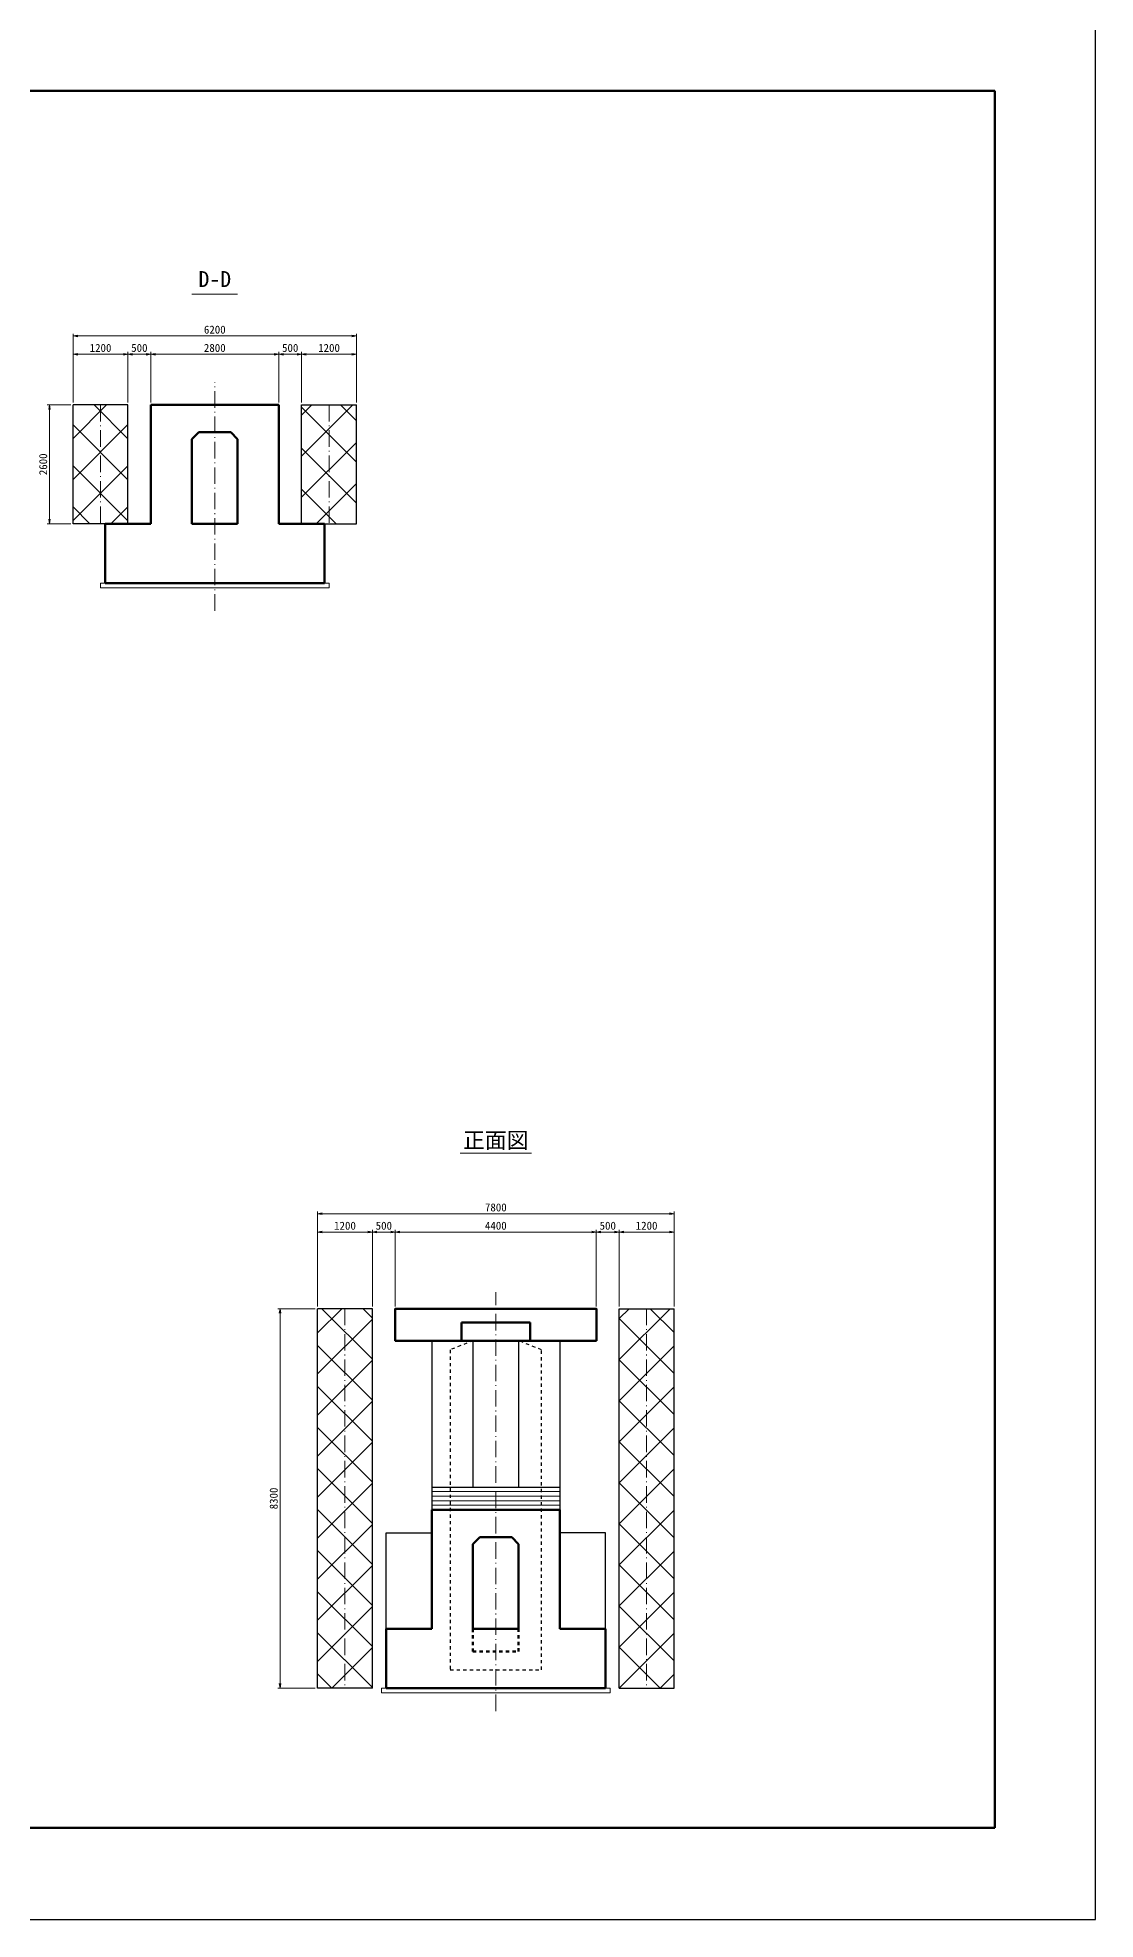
# Model space of a CAD drawing. Header units: millimetres. Extents: x 24033 to 83433, y -97239 to -13239.
# Drawn here: x 60290 to 83433, y -97239 to -56079 of the extents above; entities that cross this region are included whole.
import ezdxf
from ezdxf.enums import TextEntityAlignment as Align

# ---------------------------------------------------------------- set-up
doc = ezdxf.new("R2010")
doc.units = ezdxf.units.MM
doc.header["$LTSCALE"] = 60
doc.header["$PDSIZE"] = 300
doc.linetypes.add('SXF_一点短鎖線', pattern=[9.25, 6, -1.5, 0.25, -1.5])
doc.linetypes.add('SXF_跳び破線', pattern=[12, 6, -6])
doc.layers.get('Defpoints').update_dxf_attribs({"color": 151})
for name, color, linetype, lineweight in [('D-BMK', 2, 'SXF_一点短鎖線', 13), ('D-BYP-STR1', 2, 'Continuous', 13), ('D-BYP-STR4', 6, 'Continuous', 25), ('D-BYP-STR7', 2, 'Continuous', 13), ('D-STR', 1, 'Continuous', 50), ('D-STR-DIM', 7, 'Continuous', 13), ('D-STR-HTXT', 7, 'Continuous', 13), ('D-STR-STR2', 6, 'Continuous', 25), ('D-TTL', 2, 'Continuous', 140), ('D-TTL-LINE', 7, 'Continuous', 13), ('D-TTL-TXT', 7, 'Continuous', 13)]:
    doc.layers.add(name, color=color, linetype=linetype, lineweight=lineweight)
doc.styles.add('MS ゴシック', font='')
doc.styles.add('YOKO_GOTHIC', font='')
doc.styles.get('MS ゴシック').set_extended_font_data('MS Gothic')
doc.styles.get('YOKO_GOTHIC').set_extended_font_data('MS Gothic')
doc.dimstyles.new('S50', dxfattribs={"dimscale": 50, "dimtxt": 3.5, "dimasz": 2, "dimexe": 1, "dimexo": 1, "dimgap": 1, "dimtad": 1, "dimdec": 0, "dimzin": 1, "dimdsep": 46, "dimtxsty": 'YOKO_GOTHIC', "dimblk": 'OPEN', "dimcen": 0, "dimclrd": 256, "dimclre": 256, "dimclrt": 256, "dimaunit": 1, "dimadec": 3, "dimazin": 0, "dimtfac": 1, "dimtdec": 0, "dimtix": 1, "dimtmove": 2, "dimatfit": 3, "dimldrblk": 'OPEN', "dimfxl": 1, "dimlwd": -1, "dimlwe": -1, "dimarcsym": 0})

# ---------------------------------------------------------------- blocks, each defined once
blk = doc.blocks.new('_Open')
at = {"color": 0, "linetype": 'ByBlock', "lineweight": -2}
for p, q in [((-1, 0.17), (0, 0)), ((-1, -0.17), (0, 0)), ((0, 0), (-1, 0))]:
    blk.add_line(p, q, dxfattribs=at)
blk = doc.blocks.new('*D827')
at = {"layer": 'D-STR-DIM', "transparency": 16777216}
for p, q in [((61016, -64112), (60500, -64112)), ((60550, -64212), (60550, -66612)), ((61016, -66712), (60500, -66712))]:
    blk.add_line(p, q, dxfattribs=at)
at = {"layer": 'Defpoints', "color": 0, "transparency": 16777216}
for p in [(61066, -64112), (60550, -66712), (61066, -66712)]:
    blk.add_point(p, dxfattribs=at)
at = {"layer": 'D-STR-DIM', "transparency": 16777216, "xscale": 100, "yscale": 100, "zscale": 100}
for p, rotation in [((60550, -64112), 90), ((60550, -66712), 270)]:
    blk.add_blockref('_Open', p, dxfattribs=dict(at, rotation=rotation))
at = {"layer": 'D-STR-DIM', "transparency": 16777216, "insert": (60412, -65412), "char_height": 175, "attachment_point": 5, "rotation": 90, "style": 'YOKO_GOTHIC'}
blk.add_mtext('2600', dxfattribs=at)
blk = doc.blocks.new('*D716')
at = {"layer": 'D-STR-DIM', "transparency": 16777216}
for p, q in [((61066, -64062), (61066, -62955)), ((62266, -64062), (62266, -62955)), ((61166, -63005), (62166, -63005))]:
    blk.add_line(p, q, dxfattribs=at)
at = {"layer": 'Defpoints', "color": 0, "transparency": 16777216}
for p in [(62266, -63005), (61066, -64112), (62266, -64112)]:
    blk.add_point(p, dxfattribs=at)
at = {"layer": 'D-STR-DIM', "transparency": 16777216, "xscale": 100, "yscale": 100, "zscale": 100, "rotation": 180}
blk.add_blockref('_Open', (61066, -63005), dxfattribs=at)
at = {"layer": 'D-STR-DIM', "transparency": 16777216, "xscale": 100, "yscale": 100, "zscale": 100}
blk.add_blockref('_Open', (62266, -63005), dxfattribs=at)
at = {"layer": 'D-STR-DIM', "transparency": 16777216, "insert": (61666, -62867), "char_height": 175, "attachment_point": 5, "style": 'YOKO_GOTHIC'}
blk.add_mtext('1200', dxfattribs=at)
blk = doc.blocks.new('*D717')
at = {"layer": 'D-STR-DIM', "transparency": 16777216}
for p, q in [((62266, -64062), (62266, -62955)), ((62766, -64062), (62766, -62955)), ((62366, -63005), (62666, -63005))]:
    blk.add_line(p, q, dxfattribs=at)
at = {"layer": 'Defpoints', "color": 0, "transparency": 16777216}
for p in [(62766, -63005), (62266, -64112), (62766, -64112)]:
    blk.add_point(p, dxfattribs=at)
at = {"layer": 'D-STR-DIM', "transparency": 16777216, "xscale": 100, "yscale": 100, "zscale": 100, "rotation": 180}
blk.add_blockref('_Open', (62266, -63005), dxfattribs=at)
at = {"layer": 'D-STR-DIM', "transparency": 16777216, "xscale": 100, "yscale": 100, "zscale": 100}
blk.add_blockref('_Open', (62766, -63005), dxfattribs=at)
at = {"layer": 'D-STR-DIM', "transparency": 16777216, "insert": (62516, -62867), "char_height": 175, "attachment_point": 5, "style": 'YOKO_GOTHIC'}
blk.add_mtext('500', dxfattribs=at)
blk = doc.blocks.new('*D718')
at = {"layer": 'D-STR-DIM', "transparency": 16777216}
for p, q in [((62766, -64062), (62766, -62955)), ((65566, -64062), (65566, -62955)), ((62866, -63005), (65466, -63005))]:
    blk.add_line(p, q, dxfattribs=at)
at = {"layer": 'Defpoints', "color": 0, "transparency": 16777216}
for p in [(65566, -63005), (62766, -64112), (65566, -64112)]:
    blk.add_point(p, dxfattribs=at)
at = {"layer": 'D-STR-DIM', "transparency": 16777216, "xscale": 100, "yscale": 100, "zscale": 100, "rotation": 180}
blk.add_blockref('_Open', (62766, -63005), dxfattribs=at)
at = {"layer": 'D-STR-DIM', "transparency": 16777216, "xscale": 100, "yscale": 100, "zscale": 100}
blk.add_blockref('_Open', (65566, -63005), dxfattribs=at)
at = {"layer": 'D-STR-DIM', "transparency": 16777216, "insert": (64166, -62867), "char_height": 175, "attachment_point": 5, "style": 'YOKO_GOTHIC'}
blk.add_mtext('2800', dxfattribs=at)
blk = doc.blocks.new('*D719')
at = {"layer": 'D-STR-DIM', "transparency": 16777216}
for p, q in [((66066, -64062), (66066, -62955)), ((67266, -64062), (67266, -62955)), ((66166, -63005), (67166, -63005))]:
    blk.add_line(p, q, dxfattribs=at)
at = {"layer": 'Defpoints', "color": 0, "transparency": 16777216}
for p in [(67266, -63005), (66066, -64112), (67266, -64112)]:
    blk.add_point(p, dxfattribs=at)
at = {"layer": 'D-STR-DIM', "transparency": 16777216, "xscale": 100, "yscale": 100, "zscale": 100, "rotation": 180}
blk.add_blockref('_Open', (66066, -63005), dxfattribs=at)
at = {"layer": 'D-STR-DIM', "transparency": 16777216, "xscale": 100, "yscale": 100, "zscale": 100}
blk.add_blockref('_Open', (67266, -63005), dxfattribs=at)
at = {"layer": 'D-STR-DIM', "transparency": 16777216, "insert": (66666, -62867), "char_height": 175, "attachment_point": 5, "style": 'YOKO_GOTHIC'}
blk.add_mtext('1200', dxfattribs=at)
blk = doc.blocks.new('*D720')
at = {"layer": 'D-STR-DIM', "transparency": 16777216}
for p, q in [((61066, -64062), (61066, -62555)), ((67266, -64062), (67266, -62555)), ((61166, -62605), (67166, -62605))]:
    blk.add_line(p, q, dxfattribs=at)
at = {"layer": 'Defpoints', "color": 0, "transparency": 16777216}
for p in [(67266, -62605), (61066, -64112), (67266, -64112)]:
    blk.add_point(p, dxfattribs=at)
at = {"layer": 'D-STR-DIM', "transparency": 16777216, "xscale": 100, "yscale": 100, "zscale": 100, "rotation": 180}
blk.add_blockref('_Open', (61066, -62605), dxfattribs=at)
at = {"layer": 'D-STR-DIM', "transparency": 16777216, "xscale": 100, "yscale": 100, "zscale": 100}
blk.add_blockref('_Open', (67266, -62605), dxfattribs=at)
at = {"layer": 'D-STR-DIM', "transparency": 16777216, "insert": (64166, -62467), "char_height": 175, "attachment_point": 5, "style": 'YOKO_GOTHIC'}
blk.add_mtext('6200', dxfattribs=at)
blk = doc.blocks.new('*D829')
at = {"layer": 'D-STR-DIM', "transparency": 16777216}
for p, q in [((65566, -64062), (65566, -62955)), ((66066, -64062), (66066, -62955)), ((65666, -63005), (65966, -63005))]:
    blk.add_line(p, q, dxfattribs=at)
at = {"layer": 'Defpoints', "color": 0, "transparency": 16777216}
for p in [(66066, -63005), (65566, -64112), (66066, -64112)]:
    blk.add_point(p, dxfattribs=at)
at = {"layer": 'D-STR-DIM', "transparency": 16777216, "xscale": 100, "yscale": 100, "zscale": 100, "rotation": 180}
blk.add_blockref('_Open', (65566, -63005), dxfattribs=at)
at = {"layer": 'D-STR-DIM', "transparency": 16777216, "xscale": 100, "yscale": 100, "zscale": 100}
blk.add_blockref('_Open', (66066, -63005), dxfattribs=at)
at = {"layer": 'D-STR-DIM', "transparency": 16777216, "insert": (65816, -62867), "char_height": 175, "attachment_point": 5, "style": 'YOKO_GOTHIC'}
blk.add_mtext('500', dxfattribs=at)
blk = doc.blocks.new('*D898')
at = {"layer": 'D-STR-HTXT', "transparency": 16777216}
for p, q in [((66365, -83882), (65543, -83882)), ((65593, -92082), (65593, -83982)), ((66365, -92182), (65543, -92182))]:
    blk.add_line(p, q, dxfattribs=at)
at = {"layer": 'Defpoints', "color": 0, "transparency": 16777216}
for p in [(65593, -83882), (66415, -83882), (66415, -92182)]:
    blk.add_point(p, dxfattribs=at)
at = {"layer": 'D-STR-HTXT', "transparency": 16777216, "xscale": 100, "yscale": 100, "zscale": 100}
for p, rotation in [((65593, -83882), 90), ((65593, -92182), 270)]:
    blk.add_blockref('_Open', p, dxfattribs=dict(at, rotation=rotation))
at = {"layer": 'D-STR-HTXT', "transparency": 16777216, "insert": (65456, -88032), "char_height": 175, "attachment_point": 5, "rotation": 90, "style": 'YOKO_GOTHIC'}
blk.add_mtext('8300', dxfattribs=at)
blk = doc.blocks.new('*D899')
at = {"layer": 'D-STR-HTXT', "transparency": 16777216}
for p, q in [((66415, -83832), (66415, -82154)), ((67515, -82204), (66515, -82204)), ((67615, -83832), (67615, -82154))]:
    blk.add_line(p, q, dxfattribs=at)
at = {"layer": 'Defpoints', "color": 0, "transparency": 16777216}
for p in [(66415, -82204), (66415, -83882), (67615, -83882)]:
    blk.add_point(p, dxfattribs=at)
at = {"layer": 'D-STR-HTXT', "transparency": 16777216, "xscale": 100, "yscale": 100, "zscale": 100, "rotation": 180}
blk.add_blockref('_Open', (66415, -82204), dxfattribs=at)
at = {"layer": 'D-STR-HTXT', "transparency": 16777216, "xscale": 100, "yscale": 100, "zscale": 100}
blk.add_blockref('_Open', (67615, -82204), dxfattribs=at)
at = {"layer": 'D-STR-HTXT', "transparency": 16777216, "insert": (67015, -82067), "char_height": 175, "attachment_point": 5, "style": 'YOKO_GOTHIC'}
blk.add_mtext('1200', dxfattribs=at)
blk = doc.blocks.new('*D900')
at = {"layer": 'D-STR-HTXT', "transparency": 16777216}
for p, q in [((67615, -83832), (67615, -82154)), ((67715, -82204), (68015, -82204)), ((68115, -83832), (68115, -82154))]:
    blk.add_line(p, q, dxfattribs=at)
at = {"layer": 'Defpoints', "color": 0, "transparency": 16777216}
for p in [(68115, -82204), (67615, -83882), (68115, -83882)]:
    blk.add_point(p, dxfattribs=at)
at = {"layer": 'D-STR-HTXT', "transparency": 16777216, "xscale": 100, "yscale": 100, "zscale": 100, "rotation": 180}
blk.add_blockref('_Open', (67615, -82204), dxfattribs=at)
at = {"layer": 'D-STR-HTXT', "transparency": 16777216, "xscale": 100, "yscale": 100, "zscale": 100}
blk.add_blockref('_Open', (68115, -82204), dxfattribs=at)
at = {"layer": 'D-STR-HTXT', "transparency": 16777216, "insert": (67865, -82067), "char_height": 175, "attachment_point": 5, "style": 'YOKO_GOTHIC'}
blk.add_mtext('500', dxfattribs=at)
blk = doc.blocks.new('*D901')
at = {"layer": 'D-STR-HTXT', "transparency": 16777216}
for p, q in [((68115, -83832), (68115, -82154)), ((68215, -82204), (72414, -82204)), ((72514, -83832), (72514, -82154))]:
    blk.add_line(p, q, dxfattribs=at)
at = {"layer": 'Defpoints', "color": 0, "transparency": 16777216}
for p in [(72514, -82204), (68115, -83882), (72514, -83882)]:
    blk.add_point(p, dxfattribs=at)
at = {"layer": 'D-STR-HTXT', "transparency": 16777216, "xscale": 100, "yscale": 100, "zscale": 100, "rotation": 180}
blk.add_blockref('_Open', (68115, -82204), dxfattribs=at)
at = {"layer": 'D-STR-HTXT', "transparency": 16777216, "xscale": 100, "yscale": 100, "zscale": 100}
blk.add_blockref('_Open', (72514, -82204), dxfattribs=at)
at = {"layer": 'D-STR-HTXT', "transparency": 16777216, "insert": (70315, -82067), "char_height": 175, "attachment_point": 5, "style": 'YOKO_GOTHIC'}
blk.add_mtext('4400', dxfattribs=at)
blk = doc.blocks.new('*D902')
at = {"layer": 'D-STR-HTXT', "transparency": 16777216}
for p, q in [((72514, -83832), (72514, -82154)), ((72614, -82204), (72914, -82204)), ((73014, -83832), (73014, -82154))]:
    blk.add_line(p, q, dxfattribs=at)
at = {"layer": 'Defpoints', "color": 0, "transparency": 16777216}
for p in [(73014, -82204), (72514, -83882), (73014, -83882)]:
    blk.add_point(p, dxfattribs=at)
at = {"layer": 'D-STR-HTXT', "transparency": 16777216, "xscale": 100, "yscale": 100, "zscale": 100, "rotation": 180}
blk.add_blockref('_Open', (72514, -82204), dxfattribs=at)
at = {"layer": 'D-STR-HTXT', "transparency": 16777216, "xscale": 100, "yscale": 100, "zscale": 100}
blk.add_blockref('_Open', (73014, -82204), dxfattribs=at)
at = {"layer": 'D-STR-HTXT', "transparency": 16777216, "insert": (72764, -82067), "char_height": 175, "attachment_point": 5, "style": 'YOKO_GOTHIC'}
blk.add_mtext('500', dxfattribs=at)
blk = doc.blocks.new('*D903')
at = {"layer": 'D-STR-HTXT', "transparency": 16777216}
for p, q in [((73014, -83832), (73014, -82154)), ((73114, -82204), (74114, -82204)), ((74214, -83832), (74214, -82154))]:
    blk.add_line(p, q, dxfattribs=at)
at = {"layer": 'Defpoints', "color": 0, "transparency": 16777216}
for p in [(74214, -82204), (73014, -83882), (74214, -83882)]:
    blk.add_point(p, dxfattribs=at)
at = {"layer": 'D-STR-HTXT', "transparency": 16777216, "xscale": 100, "yscale": 100, "zscale": 100, "rotation": 180}
blk.add_blockref('_Open', (73014, -82204), dxfattribs=at)
at = {"layer": 'D-STR-HTXT', "transparency": 16777216, "xscale": 100, "yscale": 100, "zscale": 100}
blk.add_blockref('_Open', (74214, -82204), dxfattribs=at)
at = {"layer": 'D-STR-HTXT', "transparency": 16777216, "insert": (73614, -82067), "char_height": 175, "attachment_point": 5, "style": 'YOKO_GOTHIC'}
blk.add_mtext('1200', dxfattribs=at)
blk = doc.blocks.new('*D788')
at = {"layer": 'D-STR-HTXT', "transparency": 16777216}
for p, q in [((66415, -83832), (66415, -81754)), ((66515, -81804), (74114, -81804)), ((74214, -83832), (74214, -81754))]:
    blk.add_line(p, q, dxfattribs=at)
at = {"layer": 'Defpoints', "color": 0, "transparency": 16777216}
for p in [(74214, -81804), (66415, -83882), (74214, -83882)]:
    blk.add_point(p, dxfattribs=at)
at = {"layer": 'D-STR-HTXT', "transparency": 16777216, "xscale": 100, "yscale": 100, "zscale": 100, "rotation": 180}
blk.add_blockref('_Open', (66415, -81804), dxfattribs=at)
at = {"layer": 'D-STR-HTXT', "transparency": 16777216, "xscale": 100, "yscale": 100, "zscale": 100}
blk.add_blockref('_Open', (74214, -81804), dxfattribs=at)
at = {"layer": 'D-STR-HTXT', "transparency": 16777216, "insert": (70315, -81667), "char_height": 175, "attachment_point": 5, "style": 'YOKO_GOTHIC'}
blk.add_mtext('7800', dxfattribs=at)

msp = doc.modelspace()

# ---------------------------------------------------------------- hatches: boundary and pattern name
at = {"layer": 'D-STR-DIM'}
h = msp.add_hatch(dxfattribs=at)
h.set_pattern_fill('ANSI31', color=0, scale=200, angle=90)
h.set_pattern_definition([(135, (181998.46, -34613.94), (-449.0128, -449.0128), [])])
h.paths.add_polyline_path([(61666.4, -64111.9), (61066.4, -64111.9), (61066.4, -66711.9), (61666.4, -66711.9)])
h.paths.add_polyline_path([(61666.4, -66711.9), (62266.4, -66711.9), (62266.4, -64111.9), (61666.4, -64111.9)])
h.paths.add_polyline_path([(66666.4, -64111.9), (66066.4, -64111.9), (66066.4, -66711.9), (66666.4, -66711.9)])
h.paths.add_polyline_path([(66666.4, -66711.9), (67266.4, -66711.9), (67266.4, -64111.9), (66666.4, -64111.9)])
h = msp.add_hatch(dxfattribs=at)
h.set_pattern_fill('ANSI31', color=0, scale=200)
h.set_pattern_definition([(45, (181998.46, -34613.94), (-449.0128, 449.0128), [])])
h.paths.add_polyline_path([(61666.4, -64111.9), (61066.4, -64111.9), (61066.4, -66711.9), (61666.4, -66711.9)])
h.paths.add_polyline_path([(61666.4, -66711.9), (62266.4, -66711.9), (62266.4, -64111.9), (61666.4, -64111.9)])
h.paths.add_polyline_path([(66066.4, -66711.9), (66666.4, -66711.9), (66666.4, -64111.9), (66066.4, -64111.9)])
h.paths.add_polyline_path([(67266.4, -64111.9), (66666.4, -64111.9), (66666.4, -66711.9), (67266.4, -66711.9)])
at = {"layer": 'D-STR-HTXT'}
h = msp.add_hatch(dxfattribs=at)
h.set_pattern_fill('ANSI31', color=0, scale=200)
h.set_pattern_definition([(45, (175837.3, -41442), (-449.0128, 449.0128), [])])
h.paths.add_polyline_path([(66414.6, -92181.7), (67614.6, -92181.7), (67614.6, -83881.7), (66414.6, -83881.7)])
h.paths.add_polyline_path([(74214.4, -83881.7), (73014.4, -83881.7), (73014.4, -92181.7), (74214.4, -92181.7)])
h = msp.add_hatch(dxfattribs=at)
h.set_pattern_fill('ANSI31', color=0, scale=200, angle=90)
h.set_pattern_definition([(135, (175837.3, -41442), (-449.0128, -449.0128), [])])
h.paths.add_polyline_path([(67614.6, -83881.7), (66414.6, -83881.7), (66414.6, -92181.7), (67614.6, -92181.7)])
h.paths.add_polyline_path([(74214.4, -83881.7), (73014.4, -83881.7), (73014.4, -92181.7), (74214.4, -92181.7)])

# ---------------------------------------------------------------- linework, layer by layer
at = {"layer": 'D-BMK', "color": 0, "linetype": 'SXF_一点短鎖線'}
for p, q in [((64166.4, -68613.6), (64166.4, -63613.6)), ((61666.4, -64111.9), (61666.4, -66711.9)), ((66666.4, -64111.9), (66666.4, -66711.9)), ((70314.5, -92681.7), (70314.5, -83518.1)), ((67014.6, -83881.7), (67014.6, -92181.7)), ((73614.4, -83881.7), (73614.4, -92181.7))]:
    msp.add_line(p, q, dxfattribs=at)
at = {"layer": 'D-BYP-STR1', "color": 0, "lineweight": 13, "ltscale": 100}
for p, q in [((68914.5, -87881.7), (71714.5, -87881.7)), ((68914.5, -87981.7), (71714.5, -87981.7)), ((68914.5, -88081.7), (71714.5, -88081.7)), ((68914.5, -88181.7), (71714.5, -88181.7))]:
    msp.add_line(p, q, dxfattribs=at)
at = {"layer": 'D-BYP-STR4', "color": 1}
for p, q in [((61066.4, -66711.9), (61066.4, -64111.9)), ((62266.4, -64111.9), (61066.4, -64111.9)), ((62266.4, -66711.9), (62266.4, -64111.9)), ((66066.4, -66711.9), (66066.4, -64111.9)), ((66066.4, -64111.9), (67266.4, -64111.9)), ((67266.4, -66711.9), (67266.4, -64111.9)), ((62266.4, -66711.9), (61066.4, -66711.9)), ((66066.4, -66711.9), (67266.4, -66711.9)), ((66414.6, -92181.7), (66414.6, -83881.7)), ((67614.6, -83881.7), (66414.6, -83881.7)), ((67614.6, -92181.7), (67614.6, -83881.7)), ((73014.4, -92181.7), (73014.4, -83881.7)), ((73014.4, -83881.7), (74214.4, -83881.7)), ((74214.4, -92181.7), (74214.4, -83881.7)), ((67614.6, -92181.7), (66414.6, -92181.7)), ((73014.4, -92181.7), (74214.4, -92181.7))]:
    msp.add_line(p, q, dxfattribs=at)
at = {"layer": 'D-BYP-STR7', "color": 0}
for points in [[(66566.4, -68011.9), (66666.4, -68011.9), (66666.4, -68111.9), (61666.4, -68111.9), (61666.4, -68011.9), (61766.4, -68011.9)], [(72714.5, -92181.7), (72814.5, -92181.7), (72814.5, -92281.7), (67814.5, -92281.7), (67814.5, -92181.7), (67914.5, -92181.7)]]:
    msp.add_lwpolyline(points, dxfattribs=at)
at = {"layer": 'D-STR', "color": 0}
for p, q in [((65566.4, -64111.9), (62766.4, -64111.9)), ((62766.4, -64111.9), (62766.4, -66711.9)), ((65566.4, -64111.9), (65566.4, -66711.9)), ((63666.4, -64861.9), (63816.4, -64711.9)), ((63666.4, -64861.9), (63666.4, -66711.9)), ((63816.4, -64711.9), (64516.4, -64711.9)), ((64516.4, -64711.9), (64666.4, -64861.9)), ((64666.4, -64861.9), (64666.4, -66711.9)), ((62766.4, -66711.9), (61766.4, -66711.9)), ((61766.4, -66711.9), (61766.4, -68011.9)), ((64666.4, -66711.9), (63666.4, -66711.9)), ((66566.4, -66711.9), (65566.4, -66711.9)), ((66566.4, -66711.9), (66566.4, -68011.9)), ((66566.4, -68011.9), (61766.4, -68011.9)), ((68914.5, -90881.7), (68914.5, -88281.7)), ((71714.5, -90881.7), (71714.5, -88281.7)), ((67914.5, -90881.7), (68914.5, -90881.7)), ((67914.5, -92181.7), (67914.5, -90881.7)), ((69814.5, -90881.7), (70814.5, -90881.7)), ((71714.5, -90881.7), (72714.5, -90881.7)), ((72714.5, -92181.7), (72714.5, -90881.7)), ((67914.5, -92181.7), (72714.5, -92181.7))]:
    msp.add_line(p, q, dxfattribs=at)
at = {"layer": 'D-STR', "color": 0, "ltscale": 1500}
for p, q in [((69564.5, -84181.7), (71064.5, -84181.7)), ((69564.5, -84181.7), (69564.5, -84581.7)), ((71064.5, -84181.7), (71064.5, -84581.7)), ((71714.5, -88281.7), (68914.5, -88281.7)), ((69814.5, -89031.7), (69964.5, -88881.7)), ((69964.5, -88881.7), (70664.5, -88881.7)), ((70664.5, -88881.7), (70814.5, -89031.7)), ((69814.5, -90881.7), (69814.5, -89031.7)), ((70814.5, -90881.7), (70814.5, -89031.7))]:
    msp.add_line(p, q, dxfattribs=at)
msp.add_lwpolyline([(72514.4, -84581.7), (68114.6, -84581.7), (68114.6, -83881.7), (72514.4, -83881.7)], close=True, dxfattribs=at)
at = {"layer": 'D-STR', "color": 0, "linetype": 'SXF_跳び破線', "ltscale": 0.2}
msp.add_lwpolyline([(69814.5, -90881.7), (69814.5, -91381.7), (70814.5, -91381.7), (70814.5, -90881.7)], dxfattribs=at)
at = {"layer": 'D-STR-HTXT', "linetype": 'Continuous'}
msp.add_line((63666.4, -61689.7), (64666.4, -61689.7), dxfattribs=at)
at = {"layer": 'D-STR-STR2', "color": 0, "ltscale": 1500}
for p, q in [((68914.5, -84581.7), (68914.5, -87781.7)), ((69814.5, -84581.7), (69814.5, -87781.7)), ((70814.5, -84581.7), (70814.5, -87781.7)), ((71714.5, -84581.7), (71714.5, -87781.7)), ((68914.5, -87781.7), (71714.5, -87781.7)), ((68914.5, -87781.7), (68914.5, -88281.7)), ((71714.5, -87781.7), (71714.5, -88281.7))]:
    msp.add_line(p, q, dxfattribs=at)
at = {"layer": 'D-STR-STR2', "color": 0, "linetype": 'SXF_跳び破線', "ltscale": 0.2}
msp.add_lwpolyline([(69814.5, -84581.7), (69314.5, -84781.7), (69314.5, -91781.7), (71314.5, -91781.7), (71314.5, -84781.7), (70814.5, -84581.7)], dxfattribs=at)
at = {"layer": 'D-STR-STR2', "color": 0, "ltscale": 0.2}
for points in [[(67914.5, -90881.7), (67914.5, -88781.7), (68914.5, -88781.7)], [(72714.5, -90881.7), (72714.5, -88781.7), (71714.5, -88781.7)]]:
    msp.add_lwpolyline(points, dxfattribs=at)
at = {"layer": 'D-TTL'}
for p, q in [((26233.4, -57238.8), (81233.4, -57238.8)), ((81233.4, -95238.8), (81233.4, -57238.8)), ((26233.4, -95238.8), (81233.4, -95238.8))]:
    msp.add_line(p, q, dxfattribs=at)
at = {"layer": 'D-TTL-LINE'}
msp.add_line((69533.1, -80475.9), (71093.6, -80475.9), dxfattribs=at)
at = {"layer": 'Defpoints', "color": 1}
msp.add_lwpolyline([(24033.4, -97238.8), (83433.4, -97238.8), (83433.4, -55238.8), (24033.4, -55238.8)], close=True, dxfattribs=at)

# ---------------------------------------------------------------- texts
at = {"layer": 'D-TTL-TXT', "style": 'MS ゴシック'}
for s, p in [('D-D', (64166.4, -61640.6)), ('正面図', (70314.5, -80475.9))]:
    msp.add_text(s, height=350, dxfattribs=at).set_placement(p, align=Align.BOTTOM_CENTER)

# ---------------------------------------------------------------- dimensions: what is measured, and where the dimension line sits
at = {"layer": 'D-STR-DIM'}
for base, p1, p2, picture, middle in [((67266.4, -62604.7), (61066.4, -64111.9), (67266.4, -64111.9), '*D720', (64166.4, -62467.2)), ((62266.4, -63004.7), (61066.4, -64111.9), (62266.4, -64111.9), '*D716', (61666.4, -62867.2)), ((62766.4, -63004.7), (62266.4, -64111.9), (62766.4, -64111.9), '*D717', (62516.4, -62867.2)), ((65566.4, -63004.7), (62766.4, -64111.9), (65566.4, -64111.9), '*D718', (64166.4, -62867.2)), ((66066.4, -63004.7), (65566.4, -64111.9), (66066.4, -64111.9), '*D829', (65816.4, -62867.2)), ((67266.4, -63004.7), (66066.4, -64111.9), (67266.4, -64111.9), '*D719', (66666.4, -62867.2))]:
    dim = msp.add_linear_dim(base=base, p1=p1, p2=p2, dimstyle='S50', dxfattribs=at)
    dim.commit()
    dim.dimension.update_dxf_attribs({"geometry": picture, "text_midpoint": middle})
dim = msp.add_linear_dim(base=(60549.8, -66711.9), p1=(61066.4, -64111.9), p2=(61066.4, -66711.9), angle=90, dimstyle='S50', dxfattribs=at)
dim.commit()
dim.dimension.update_dxf_attribs({"geometry": '*D827', "text_midpoint": (60412.3, -65411.9)})
at = {"layer": 'D-STR-HTXT'}
for base, p1, p2, picture, middle in [((74214.4, -81804.3), (66414.6, -83881.7), (74214.4, -83881.7), '*D788', (70314.5, -81666.8)), ((66414.6, -82204.3), (67614.6, -83881.7), (66414.6, -83881.7), '*D899', (67014.6, -82066.8)), ((68114.6, -82204.3), (67614.6, -83881.7), (68114.6, -83881.7), '*D900', (67864.6, -82066.8)), ((72514.4, -82204.3), (68114.6, -83881.7), (72514.4, -83881.7), '*D901', (70314.5, -82066.8)), ((73014.4, -82204.3), (72514.4, -83881.7), (73014.4, -83881.7), '*D902', (72764.4, -82066.8)), ((74214.4, -82204.3), (73014.4, -83881.7), (74214.4, -83881.7), '*D903', (73614.4, -82066.8))]:
    dim = msp.add_linear_dim(base=base, p1=p1, p2=p2, dimstyle='S50', dxfattribs=at)
    dim.commit()
    dim.dimension.update_dxf_attribs({"geometry": picture, "text_midpoint": middle})
dim = msp.add_linear_dim(base=(65593.5, -83881.7), p1=(66414.6, -92181.7), p2=(66414.6, -83881.7), angle=90, dimstyle='S50', dxfattribs=at)
dim.commit()
dim.dimension.update_dxf_attribs({"geometry": '*D898', "text_midpoint": (65456, -88031.7)})

doc.saveas('drawing.dxf')
